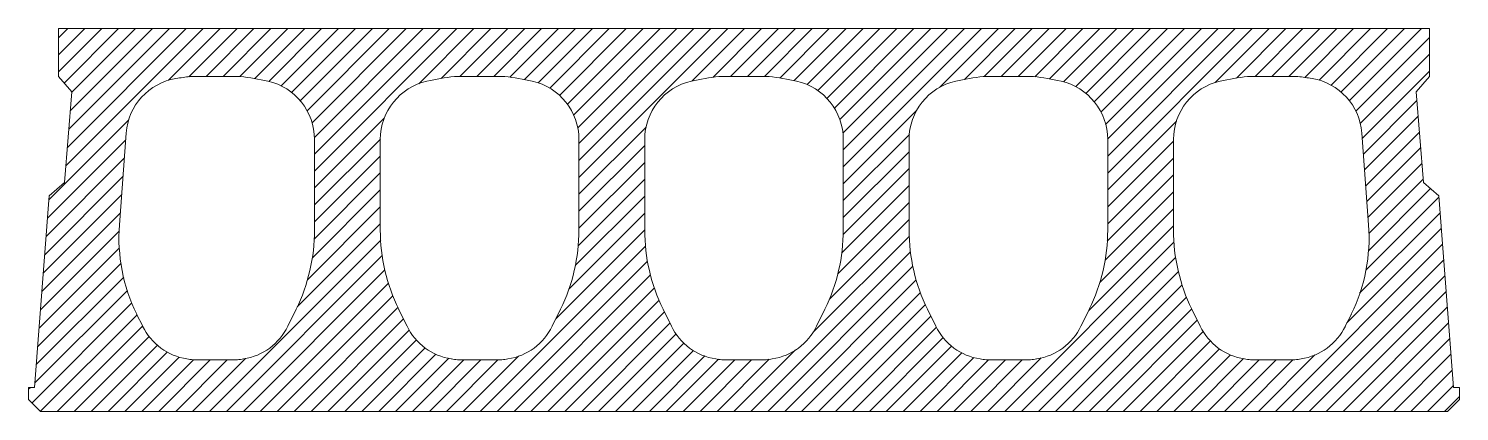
# Model space of a CAD drawing. Header units: metres. Extents: x 0 to 1196, y 0 to 320.
import ezdxf

# ---------------------------------------------------------------- set-up
doc = ezdxf.new("R2010")
doc.units = ezdxf.units.M
doc.layers.add('A-DETL-GENF', color=92, linetype='Continuous', lineweight=18)

# ---------------------------------------------------------------- blocks, each defined once
blk = doc.blocks.new('23 VBI kanaalplaat - KPV320-3537660-00_0 Basismaterialen')
at = {"layer": 'A-DETL-GENF', "lineweight": 5}
h = blk.add_hatch(dxfattribs=at)
h.set_pattern_fill('FP_139', color=256, style=0, pattern_type=2)
h.set_pattern_definition([(45, (12339.317, 8949.54), (-7.071068, 7.071068), [])])
h.paths.add_polyline_path([(807.6, 0), (1186, 0), (1196, 10), (1196, 20), (1191, 20), (1178.8, 180.3), (1165.9, 191.3), (1160, 267.1), (1171, 280), (1171, 320), (25, 320), (25, 280), (36, 267.1), (30.1, 191.3), (17.2, 180.3), (5, 20), (0, 20), (0, 10), (10, 0), (568.9, 0)])
h.paths.add_polyline_path([(172.1, 43), (138.7, 43), (137.4, 43.2), (132.4, 43.9), (126.5, 45.2), (120.9, 47.1), (115.5, 49.8), (110.5, 53), (105.9, 56.9), (101.9, 61.2), (98.3, 66), (95.4, 71.2), (90.3, 81.4), (85.2, 93.2), (81.2, 105.3), (78.2, 117.7), (76.3, 130.4), (75.5, 143.1), (75.9, 155.9), (81.5, 232.6), (82.2, 238.2), (83.6, 243.5), (85.5, 248.7), (87.9, 253.7), (91.3, 258.8), (94.5, 262.7), (98.4, 266.6), (102.8, 270), (107.5, 272.9), (112.5, 275.3), (117.7, 277.1), (123.2, 278.3), (129.1, 279.2), (136, 280), (137.1, 280), (176, 280), (177.1, 279.9), (188.6, 278.3), (200, 276.1), (205.4, 274.5), (210.6, 272.4), (215.5, 269.7), (220.1, 266.5), (224.3, 262.7), (228.1, 258.5), (231.3, 254), (234, 249.1), (236.2, 243.9), (237.7, 238.5), (238.7, 233), (239, 227.3), (239, 151.6), (238.5, 140.1), (237.3, 128.8), (235.1, 117.7), (232.1, 106.8), (228.3, 96), (223.7, 85.5), (216.6, 71.2), (213.7, 66), (210.1, 61.2), (206.1, 56.9), (201.1, 52.8), (196.5, 49.8), (191.1, 47.1), (185.5, 45.2), (179.6, 43.9), (174.6, 43.2), (173.3, 43)])
h.paths.add_polyline_path([(1023.9, 43), (1022.7, 43), (1021.4, 43.2), (1016.4, 43.9), (1010.5, 45.2), (1004.9, 47.1), (999.5, 49.8), (994.5, 53), (989.9, 56.9), (985.9, 61.2), (982.3, 66), (979.4, 71.2), (972.3, 85.5), (967.7, 96), (963.9, 106.8), (960.9, 117.7), (958.7, 128.8), (957.5, 140.1), (957, 151.6), (957, 227.3), (957.3, 233), (958.3, 238.5), (959.8, 243.9), (962, 249.1), (964.7, 254), (967.9, 258.5), (971.7, 262.7), (975.9, 266.5), (980.5, 269.7), (985.4, 272.4), (990.6, 274.5), (996, 276.1), (1007.4, 278.3), (1018.9, 279.9), (1021.1, 280), (1060, 280), (1061.1, 279.9), (1066.9, 279.2), (1072.8, 278.3), (1078.3, 277.1), (1083.5, 275.3), (1088.5, 272.9), (1093.2, 270), (1097.6, 266.6), (1101.5, 262.7), (1105, 258.4), (1108.1, 253.7), (1110.5, 248.7), (1112.4, 243.5), (1113.8, 238.2), (1114.5, 232.6), (1120.1, 155.9), (1120.5, 143.1), (1119.7, 130.4), (1117.8, 117.7), (1114.8, 105.3), (1110.8, 93.2), (1105.7, 81.4), (1100.6, 71.2), (1097.7, 66), (1094.1, 61.2), (1090.1, 56.9), (1085.5, 53), (1080.5, 49.8), (1075.1, 47.1), (1069.5, 45.2), (1063.6, 43.9), (1058.6, 43.2), (1057.3, 43), (1056.1, 43), (1040, 43)])
h.paths.add_polyline_path([(835.1, 43), (801.7, 43), (800.4, 43.2), (795.4, 43.9), (789.5, 45.2), (783.9, 47.1), (778.5, 49.8), (773.5, 53), (768.9, 56.9), (764.9, 61.2), (761.3, 66), (758.4, 71.2), (751.3, 85.5), (746.7, 96), (742.9, 106.8), (739.9, 117.7), (737.7, 128.8), (736.5, 140.1), (736, 151.6), (736, 227.3), (736.3, 233), (737.3, 238.5), (738.8, 243.9), (741, 249.1), (743.7, 254), (746.9, 258.5), (750.7, 262.7), (754.9, 266.5), (759.5, 269.7), (764.4, 272.4), (769.6, 274.5), (775, 276.1), (786.4, 278.3), (797.9, 279.9), (800.1, 280), (839, 280), (840.1, 279.9), (851.6, 278.3), (863, 276.1), (868.4, 274.5), (873.6, 272.4), (878.5, 269.7), (883.1, 266.5), (887.3, 262.7), (891.1, 258.5), (894.3, 254), (897, 249.1), (899.2, 243.9), (900.7, 238.5), (901.7, 233), (902, 227.3), (902, 151.6), (901.5, 140.1), (900.3, 128.8), (898.1, 117.7), (895.1, 106.8), (891.3, 96), (886.7, 85.5), (879.6, 71.2), (876.7, 66), (873.1, 61.2), (869.1, 56.9), (864.1, 52.8), (859.5, 49.8), (854.1, 47.1), (848.5, 45.2), (842.6, 43.9), (837.6, 43.2), (836.3, 43)])
h.paths.add_polyline_path([(360.9, 43), (359.7, 43), (358.4, 43.2), (353.4, 43.9), (347.5, 45.2), (341.9, 47.1), (336.5, 49.8), (331.5, 53), (326.9, 56.9), (322.9, 61.2), (319.3, 66), (316.4, 71.2), (309.3, 85.5), (304.7, 96), (300.9, 106.8), (297.9, 117.7), (295.7, 128.8), (294.5, 140.1), (294, 151.6), (294, 227.3), (294.3, 233), (295.3, 238.5), (296.8, 243.9), (299, 249.1), (301.7, 254), (304.9, 258.5), (308.7, 262.7), (312.9, 266.5), (317.5, 269.7), (322.4, 272.4), (327.6, 274.5), (333, 276.1), (344.4, 278.3), (355.9, 279.9), (358.1, 280), (397, 280), (398.1, 279.9), (409.6, 278.3), (421, 276.1), (426.4, 274.5), (431.6, 272.4), (436.5, 269.7), (441.1, 266.5), (445.3, 262.7), (449.1, 258.5), (452.3, 254), (455, 249.1), (457.2, 243.9), (458.7, 238.5), (459.7, 233), (460, 227.3), (460, 151.6), (459.5, 140.1), (458.3, 128.8), (456.1, 117.7), (453.1, 106.8), (449.3, 96), (444.7, 85.5), (437.6, 71.2), (434.7, 66), (431.1, 61.2), (427.1, 56.9), (422.1, 52.8), (417.5, 49.8), (412.1, 47.1), (406.5, 45.2), (400.6, 43.9), (395.6, 43.2), (394.3, 43), (393.1, 43)])
h.paths.add_polyline_path([(614.1, 43), (580.7, 43), (579.4, 43.2), (574.4, 43.9), (568.5, 45.2), (562.9, 47.1), (557.5, 49.8), (552.5, 53), (547.9, 56.9), (543.9, 61.2), (540.3, 66), (537.4, 71.2), (530.3, 85.5), (525.7, 96), (521.9, 106.8), (518.9, 117.7), (516.7, 128.8), (515.5, 140.1), (515, 151.6), (515, 227.3), (515.3, 233), (516.3, 238.5), (517.8, 243.9), (520, 249.1), (522.7, 254), (525.9, 258.5), (529.7, 262.7), (533.9, 266.5), (538.5, 269.7), (543.4, 272.4), (548.6, 274.5), (554, 276.1), (565.4, 278.3), (576.9, 279.9), (579.1, 280), (618, 280), (619.1, 279.9), (630.6, 278.3), (642, 276.1), (647.4, 274.5), (652.6, 272.4), (657.5, 269.7), (662.1, 266.5), (666.3, 262.7), (670.1, 258.5), (673.3, 254), (676, 249.1), (678.2, 243.9), (679.7, 238.5), (680.7, 233), (681, 227.3), (681, 151.6), (680.5, 140.1), (679.3, 128.8), (677.1, 117.7), (674.1, 106.8), (670.3, 96), (665.7, 85.5), (658.6, 71.2), (655.7, 66), (652.1, 61.2), (648.1, 56.9), (643.1, 52.8), (638.5, 49.8), (633.1, 47.1), (627.5, 45.2), (621.6, 43.9), (616.6, 43.2), (615.3, 43)])
at = {"layer": 'A-DETL-GENF'}
for p, q in [((25, 320), (25, 280)), ((1171, 320), (25, 320)), ((1171, 280), (1171, 320)), ((25, 280), (36, 267.1)), ((137.1, 280), (156, 280)), ((156, 280), (174.9, 280)), ((358.1, 280), (395.9, 280)), ((579.1, 280), (616.9, 280)), ((800.1, 280), (837.9, 280)), ((1021.1, 280), (1040, 280)), ((1040, 280), (1058.9, 280)), ((1160, 267.1), (1171, 280)), ((36, 267.1), (30.1, 191.3)), ((1165.9, 191.3), (1160, 267.1)), ((75.9, 155.9), (81.5, 232.6)), ((239, 227.3), (239, 151.6)), ((294, 151.6), (294, 227.3)), ((460, 227.3), (460, 151.6)), ((515, 151.6), (515, 227.3)), ((681, 227.3), (681, 151.6)), ((736, 151.6), (736, 227.3)), ((902, 227.3), (902, 151.6)), ((957, 151.6), (957, 227.3)), ((1114.5, 232.6), (1120.1, 155.9)), ((17.2, 180.3), (5, 20)), ((30.1, 191.3), (17.2, 180.3)), ((1178.8, 180.3), (1165.9, 191.3)), ((1191, 20), (1178.8, 180.3)), ((223.7, 85.5), (216.6, 71.2)), ((316.4, 71.2), (309.3, 85.5)), ((444.7, 85.5), (437.6, 71.2)), ((537.4, 71.2), (530.3, 85.5)), ((665.7, 85.5), (658.6, 71.2)), ((758.4, 71.2), (751.3, 85.5)), ((886.7, 85.5), (879.6, 71.2)), ((979.4, 71.2), (972.3, 85.5)), ((95.4, 71.2), (90.3, 81.4)), ((1105.7, 81.4), (1100.6, 71.2)), ((156, 43), (139.9, 43)), ((172.1, 43), (156, 43)), ((393.1, 43), (360.9, 43)), ((614.1, 43), (581.9, 43)), ((835.1, 43), (802.9, 43)), ((1040, 43), (1023.9, 43)), ((1056.1, 43), (1040, 43)), ((5, 20), (0, 20)), ((0, 20), (0, 10)), ((1196, 20), (1191, 20)), ((1196, 10), (1196, 20)), ((0, 10), (10, 0)), ((10, 0), (1186, 0)), ((1186, 0), (1196, 10))]:
    blk.add_line(p, q, dxfattribs=at)
for centre, radius, start, end in [((131.4, 229), 50, 99.442, 175.8057), ((156, 81), 200, 96.0423, 99.442), ((137.1, 260), 20, 90, 96.0423), ((174.9, 260), 20, 83.9577, 90), ((156, 81), 200, 77.291, 83.9577), ((189, 227.3), 50, 0, 77.291), ((344, 227.3), 50, 102.709, 180), ((377, 81), 200, 96.0423, 102.709), ((358.1, 260), 20, 90, 96.0423), ((395.9, 260), 20, 83.9577, 90), ((377, 81), 200, 77.291, 83.9577), ((410, 227.3), 50, 0, 77.291), ((565, 227.3), 50, 102.709, 180), ((598, 81), 200, 96.0423, 102.709), ((579.1, 260), 20, 90, 96.0423), ((616.9, 260), 20, 83.9577, 90), ((598, 81), 200, 77.291, 83.9577), ((631, 227.3), 50, 0, 77.291), ((786, 227.3), 50, 102.709, 180), ((819, 81), 200, 96.0423, 102.709), ((800.1, 260), 20, 90, 96.0423), ((837.9, 260), 20, 83.9577, 90), ((819, 81), 200, 77.291, 83.9577), ((852, 227.3), 50, 0, 77.291), ((1007, 227.3), 50, 102.709, 180), ((1040, 81), 200, 96.0423, 102.709), ((1021.1, 260), 20, 90, 96.0423), ((1058.9, 260), 20, 83.9577, 90), ((1040, 81), 200, 80.558, 83.9577), ((1064.6, 229), 50, 4.1943, 80.558), ((220.5, 145.3), 145, 175.8057, 206.1417), ((975.5, 145.3), 145, 333.8583, 4.1943), ((89, 151.6), 150, 333.8583, 0), ((444, 151.6), 150, 180, 206.1417), ((310, 151.6), 150, 333.8583, 0), ((665, 151.6), 150, 180, 206.1417), ((531, 151.6), 150, 333.8583, 0), ((886, 151.6), 150, 180, 206.1417), ((752, 151.6), 150, 333.8583, 0), ((1107, 151.6), 150, 180, 206.1417), ((140.2, 93.2), 50, 206.1417, 260.9339), ((171.8, 93.2), 50, 279.0661, 333.8583), ((361.2, 93.2), 50, 206.1417, 260.9339), ((392.8, 93.2), 50, 279.0661, 333.8583), ((582.2, 93.2), 50, 206.1417, 260.9339), ((613.8, 93.2), 50, 279.0661, 333.8583), ((803.2, 93.2), 50, 206.1417, 260.9339), ((834.8, 93.2), 50, 279.0661, 333.8583), ((1024.2, 93.2), 50, 206.1417, 260.9339), ((1055.8, 93.2), 50, 279.0661, 333.8583), ((156, 192), 150, 260.9339, 262.8888), ((139.9, 63), 20, 262.8888, 270), ((172.1, 63), 20, 270, 277.1112), ((156, 192), 150, 277.1112, 279.0661), ((377, 192), 150, 260.9339, 262.8888), ((360.9, 63), 20, 262.8888, 270), ((393.1, 63), 20, 270, 277.1112), ((377, 192), 150, 277.1112, 279.0661), ((598, 192), 150, 260.9339, 262.8888), ((581.9, 63), 20, 262.8888, 270), ((614.1, 63), 20, 270, 277.1112), ((598, 192), 150, 277.1112, 279.0661), ((819, 192), 150, 260.9339, 262.8888), ((802.9, 63), 20, 262.8888, 270), ((835.1, 63), 20, 270, 277.1112), ((819, 192), 150, 277.1112, 279.0661), ((1040, 192), 150, 260.9339, 262.8888), ((1023.9, 63), 20, 262.8888, 270), ((1056.1, 63), 20, 270, 277.1112), ((1040, 192), 150, 277.1112, 279.0661)]:
    blk.add_arc(centre, radius, start, end, dxfattribs=at)

msp = doc.modelspace()

# ---------------------------------------------------------------- block references
msp.add_blockref('23 VBI kanaalplaat - KPV320-3537660-00_0 Basismaterialen', (0, 0))

doc.saveas('drawing.dxf')
